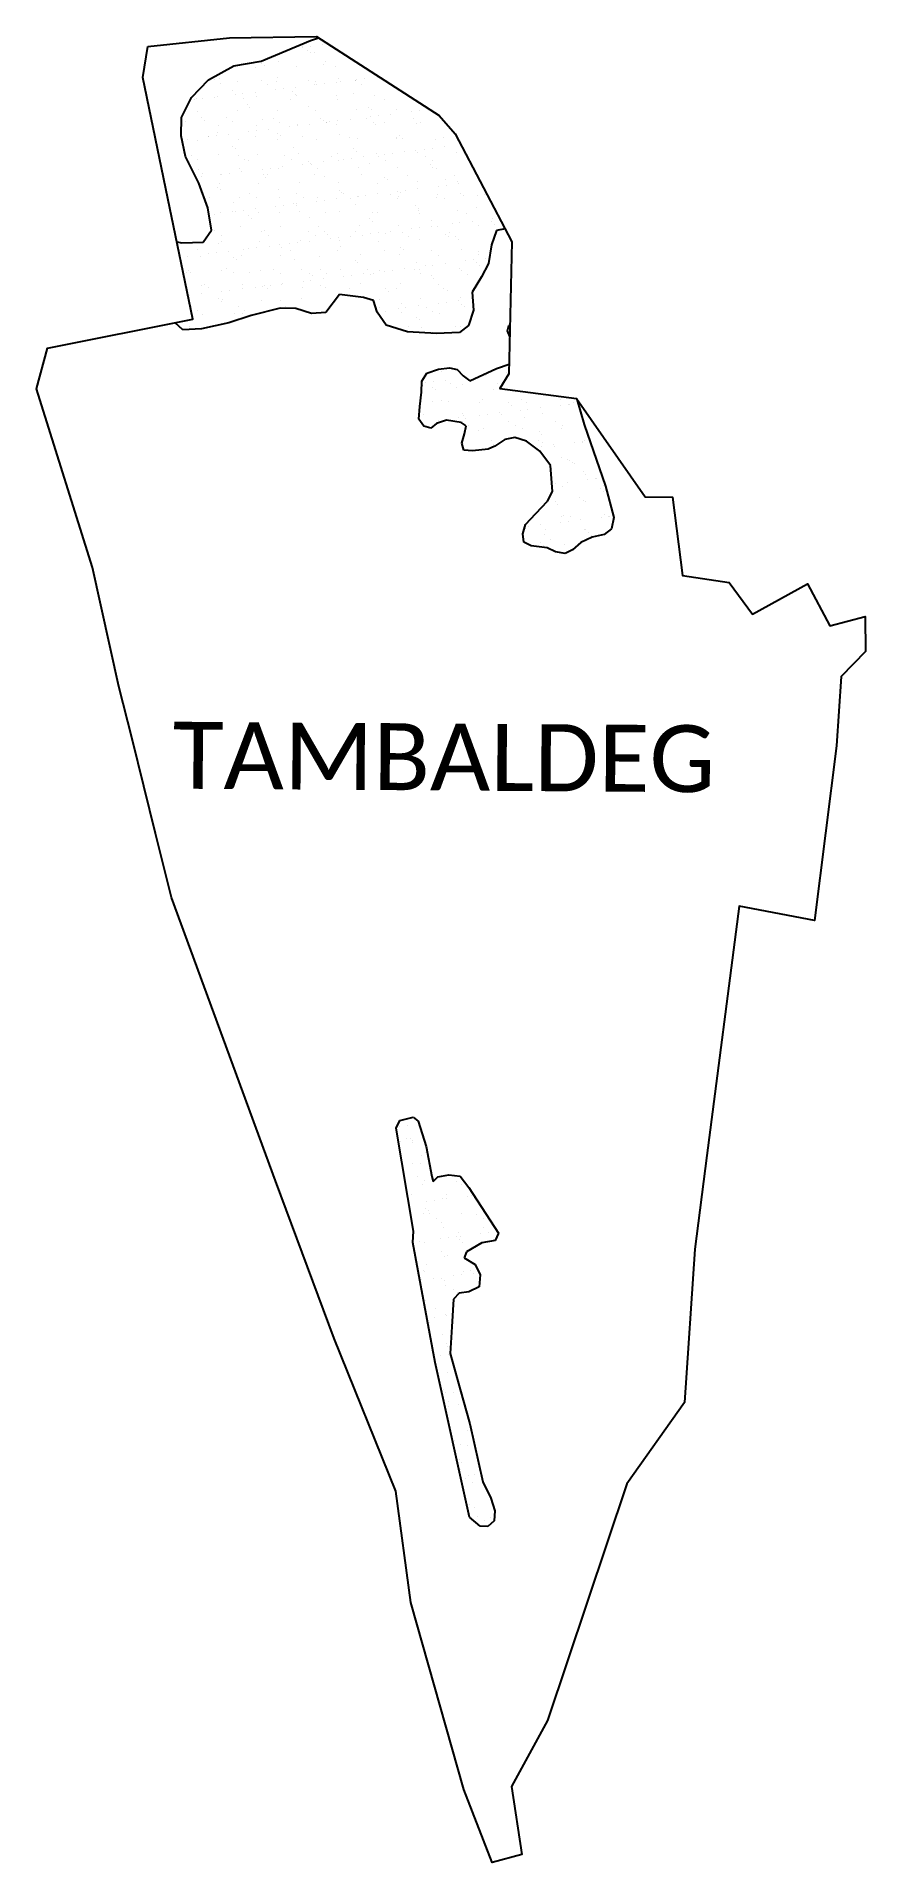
# Model space of a CAD drawing. Header units: metres. Extents: x 329589 to 330689, y 1799874 to 1802297.
import ezdxf

# ---------------------------------------------------------------- set-up
doc = ezdxf.new("R2010")
doc.units = ezdxf.units.M
doc.layers.add('SAND DUNES', color=42, linetype='Continuous')
doc.layers.add('VILLAGE NAME', color=250, linetype='Continuous')

msp = doc.modelspace()

# ---------------------------------------------------------------- linework, layer by layer
at = {"color": 3}
msp.add_lwpolyline([(329737, 1802283.9), (329845.4, 1802295.2), (329960.8, 1802297), (330123.6, 1802192), (330144.8, 1802167.6), (330220, 1802024.3), (330216.1, 1801849.1), (330203.8, 1801829.6), (330305.7, 1801816.6), (330396.6, 1801685.9), (330433.1, 1801685.6), (330446.1, 1801581.7), (330508.1, 1801572.2), (330539.3, 1801530.2), (330612, 1801570.4), (330641.8, 1801515), (330688.6, 1801527.4), (330689, 1801480.8), (330656.9, 1801447.4), (330650.8, 1801355.7), (330621.4, 1801123.9), (330521.6, 1801143), (330478.7, 1800812), (330462.6, 1800687.7), (330449, 1800484), (330372.3, 1800376.1), (330267.4, 1800062.1), (330219.4, 1799974.4), (330233.1, 1799884), (330193.7, 1799873.6), (330156.3, 1799970.6), (330085.7, 1800218.7), (330066.1, 1800366.4), (329984, 1800568.9), (329906.3, 1800778.3), (329768.2, 1801154.1), (329747.1, 1801239.4), (329716, 1801364.7), (329698.6, 1801434.5), (329663.7, 1801592.4), (329591.5, 1801822.1), (329589.3, 1801829.3), (329603.8, 1801883.3), (329796.8, 1801921.7), (329763.6, 1802082.1), (329730.3, 1802242.5), (329737, 1802283.9)], dxfattribs=at)
at = {"layer": 'SAND DUNES'}
for p, q in [((329887.1, 1802264.4), (329952.6, 1802291.6)), ((329952.6, 1802291.6), (329963.5, 1802295.2)), ((329817.3, 1802239.5), (329851.1, 1802258.1)), ((329851.1, 1802258.1), (329887.1, 1802264.4)), ((329794.9, 1802216.2), (329817.3, 1802239.5)), ((329781.5, 1802189.4), (329794.9, 1802216.2)), ((329781.3, 1802165.1), (329781.5, 1802189.4)), ((329786.8, 1802137.9), (329781.3, 1802165.1)), ((329804.5, 1802102.3), (329786.8, 1802137.9)), ((329816.6, 1802069.8), (329804.5, 1802102.3)), ((329821.2, 1802040.1), (329816.6, 1802069.8)), ((329810.5, 1802024), (329821.2, 1802040.1)), ((330199.5, 1802039.4), (330192.7, 1802020.7)), ((330210.9, 1802041.7), (330199.5, 1802039.4)), ((329775.5, 1802024.5), (329782, 1802023)), ((329782, 1802023), (329810.5, 1802024)), ((330192.7, 1802020.7), (330189.1, 1801995.8)), ((330189.1, 1801995.8), (330179.4, 1801978.1)), ((330179.4, 1801978.1), (330167.2, 1801957.6)), ((329991.3, 1801954.6), (329972.9, 1801930.8)), ((330023, 1801950.5), (329991.3, 1801954.6)), ((330036.4, 1801946.6), (330023, 1801950.5)), ((330041.2, 1801931.2), (330036.4, 1801946.6)), ((330167.2, 1801957.6), (330168.9, 1801933.6)), ((329783.5, 1801907.8), (329773.4, 1801917)), ((329844.6, 1801916.9), (329808, 1801909)), ((329873.9, 1801926.7), (329844.6, 1801916.9)), ((329912.4, 1801936.5), (329873.9, 1801926.7)), ((329933.1, 1801935.9), (329912.4, 1801936.5)), ((329954.1, 1801929.5), (329933.1, 1801935.9)), ((329972.9, 1801930.8), (329954.1, 1801929.5)), ((330053, 1801913.9), (330041.2, 1801931.2)), ((330168.9, 1801933.6), (330162.5, 1801913.5)), ((329808, 1801909), (329783.5, 1801907.8)), ((330081.3, 1801905), (330053, 1801913.9)), ((330119.7, 1801902.8), (330081.3, 1801905)), ((330150.4, 1801904), (330119.7, 1801902.8)), ((330162.5, 1801913.5), (330150.4, 1801904)), ((330214.1, 1801906.4), (330216, 1801913.3)), ((330217.2, 1801898.9), (330214.1, 1801906.4)), ((330216, 1801913.3), (330217.5, 1801914)), ((330100.6, 1801839.7), (330107.1, 1801850)), ((330107.1, 1801850), (330122.6, 1801855.3)), ((330122.6, 1801855.3), (330137.1, 1801857.3)), ((330137.1, 1801857.3), (330147.4, 1801855.1)), ((330147.4, 1801855.1), (330155.2, 1801846.6)), ((330155.2, 1801846.6), (330164.3, 1801839.9)), ((330164.3, 1801839.9), (330199.5, 1801856.3)), ((330199.5, 1801856.3), (330216.3, 1801861.9)), ((330098, 1801806.1), (330099.9, 1801824.9)), ((330099.9, 1801824.9), (330100.6, 1801839.7)), ((330096.3, 1801789.2), (330098, 1801806.1)), ((330306.3, 1801815.7), (330315.9, 1801781.9)), ((330103.2, 1801779.8), (330096.3, 1801789.2)), ((330112.6, 1801777), (330103.2, 1801779.8)), ((330119.9, 1801783.3), (330112.6, 1801777)), ((330133.3, 1801787.7), (330119.9, 1801783.3)), ((330152.7, 1801784.7), (330133.3, 1801787.7)), ((330159.3, 1801780.4), (330152.7, 1801784.7)), ((330153.4, 1801757.1), (330157.1, 1801769.5)), ((330157.1, 1801769.5), (330159.3, 1801780.4)), ((330315.9, 1801781.9), (330344.3, 1801700)), ((330156.3, 1801748), (330153.4, 1801757.1)), ((330167.8, 1801747), (330156.3, 1801748)), ((330188.5, 1801749.3), (330167.8, 1801747)), ((330197.3, 1801753.2), (330188.5, 1801749.3)), ((330210.4, 1801762.1), (330197.3, 1801753.2)), ((330224, 1801764.8), (330210.4, 1801762.1)), ((330239.1, 1801760.1), (330224, 1801764.8)), ((330257.2, 1801746.6), (330239.1, 1801760.1)), ((330271.3, 1801727.5), (330257.2, 1801746.6)), ((330273.7, 1801693.1), (330271.3, 1801727.5)), ((330344.3, 1801700), (330355.1, 1801658.8)), ((330251.5, 1801663.8), (330267.3, 1801680.5)), ((330267.3, 1801680.5), (330273.7, 1801693.1)), ((330234.4, 1801636.8), (330238.1, 1801649.5)), ((330238.1, 1801649.5), (330251.5, 1801663.8)), ((330355.1, 1801658.8), (330352.3, 1801643.7)), ((330235.8, 1801626), (330234.4, 1801636.8)), ((330245.5, 1801620.8), (330235.8, 1801626)), ((330311.4, 1801625.6), (330300.3, 1801615.5)), ((330326.6, 1801632.7), (330311.4, 1801625.6)), ((330342.3, 1801636), (330326.6, 1801632.7)), ((330352.3, 1801643.7), (330342.3, 1801636)), ((330266.6, 1801618.4), (330245.5, 1801620.8)), ((330277.8, 1801613.2), (330266.6, 1801618.4)), ((330290.4, 1801610.7), (330277.8, 1801613.2)), ((330300.3, 1801615.5), (330290.4, 1801610.7)), ((330066.4, 1800848.2), (330071.1, 1800858.2)), ((330071.1, 1800858.2), (330088.8, 1800862.7)), ((330088.8, 1800862.7), (330095.8, 1800857.4)), ((330095.8, 1800857.4), (330106, 1800824)), ((330089.3, 1800711.3), (330066.4, 1800848.2)), ((330106, 1800824), (330113.9, 1800783.9)), ((330113.9, 1800783.9), (330115.4, 1800777.2)), ((330115.4, 1800777.2), (330121.9, 1800783.5)), ((330121.9, 1800783.5), (330136.2, 1800786.2)), ((330136.2, 1800786.2), (330151.5, 1800784.5)), ((330151.5, 1800784.5), (330163, 1800769.2)), ((330163, 1800769.2), (330202.3, 1800708.7)), ((330088.7, 1800696.2), (330089.3, 1800711.3)), ((330202.3, 1800708.7), (330197.9, 1800699.1)), ((330118.3, 1800537), (330088.7, 1800696.2)), ((330159.6, 1800684.1), (330156.5, 1800676.2)), ((330180.2, 1800695.9), (330159.6, 1800684.1)), ((330197.9, 1800699.1), (330180.2, 1800695.9)), ((330156.5, 1800676.2), (330171.1, 1800667.2)), ((330171.1, 1800667.2), (330177.7, 1800653.4)), ((330162.8, 1800630.9), (330150, 1800629.2)), ((330176.7, 1800637.6), (330162.8, 1800630.9)), ((330177.7, 1800653.4), (330176.7, 1800637.6)), ((330142.6, 1800621), (330140.1, 1800584.6)), ((330150, 1800629.2), (330142.6, 1800621)), ((330140.1, 1800584.6), (330138, 1800549.1)), ((330163.8, 1800331.7), (330118.3, 1800537)), ((330138, 1800549.1), (330151.1, 1800501.5)), ((330151.1, 1800501.5), (330164.2, 1800455.8)), ((330164.2, 1800455.8), (330181.3, 1800378.6)), ((330181.3, 1800378.6), (330191.9, 1800357.2)), ((330191.9, 1800357.2), (330197.5, 1800340.3)), ((330197.5, 1800340.3), (330196.5, 1800326.9)), ((330177.8, 1800320), (330163.8, 1800331.7)), ((330188.2, 1800319.6), (330177.8, 1800320)), ((330196.5, 1800326.9), (330188.2, 1800319.6))]:
    msp.add_line(p, q, dxfattribs=at)
at = {"layer": 'SAND DUNES', "linetype": 'Continuous'}
for p, q in [((329942.3, 1802283.4), (329942.3, 1802283.4)), ((329942.5, 1802282.7), (329942.5, 1802282.7)), ((329948.6, 1802278.7), (329948.6, 1802278.7)), ((329952.9, 1802284), (329952.9, 1802284)), ((329969.2, 1802286), (329969.2, 1802286)), ((329879.6, 1802255.6), (329879.6, 1802255.6)), ((329888.3, 1802261.6), (329888.3, 1802261.6)), ((329892, 1802258.2), (329892, 1802258.2)), ((329910.2, 1802264.2), (329910.2, 1802264.2)), ((329933.7, 1802257.1), (329933.7, 1802257.1)), ((329952.3, 1802275.2), (329952.3, 1802275.2)), ((329957.9, 1802275.4), (329957.9, 1802275.4)), ((329969.5, 1802259.2), (329969.5, 1802259.2)), ((329972.5, 1802263.8), (329972.5, 1802263.8)), ((329986, 1802257.4), (329986, 1802257.4)), ((329825.1, 1802239.4), (329825.1, 1802239.4)), ((329828.1, 1802244.5), (329828.1, 1802244.5)), ((329831.7, 1802241.1), (329831.7, 1802241.1)), ((329833.5, 1802234), (329833.5, 1802234)), ((329855.4, 1802237.3), (329855.4, 1802237.3)), ((329887.4, 1802239), (329887.4, 1802239)), ((329895.8, 1802233.6), (329895.8, 1802233.6)), ((329907.7, 1802237.5), (329907.7, 1802237.5)), ((329909.3, 1802242.1), (329909.3, 1802242.1)), ((329933.4, 1802229.9), (329933.4, 1802229.9)), ((329949.7, 1802238.6), (329949.7, 1802238.6)), ((329958.1, 1802233.2), (329958.1, 1802233.2)), ((329958.9, 1802236.9), (329958.9, 1802236.9)), ((329960.6, 1802233.2), (329960.6, 1802233.2)), ((329971, 1802234.5), (329971, 1802234.5)), ((329987.2, 1802236.5), (329987.2, 1802236.5)), ((329989.3, 1802240.8), (329989.3, 1802240.8)), ((329993, 1802237.4), (329993, 1802237.4)), ((330012, 1802238.3), (330012, 1802238.3)), ((330012.9, 1802238.4), (330012.9, 1802238.4)), ((330014.4, 1802239.9), (330014.4, 1802239.9)), ((330020.4, 1802232.8), (330020.4, 1802232.8)), ((330024.9, 1802241.2), (330024.9, 1802241.2)), ((330041.1, 1802243.2), (330041.1, 1802243.2)), ((329798.9, 1802213.3), (329798.9, 1802213.3)), ((329801.4, 1802214.7), (329801.4, 1802214.7)), ((329809.3, 1802214.5), (329809.3, 1802214.5)), ((329825.6, 1802216.6), (329825.6, 1802216.6)), ((329829.4, 1802217.7), (329829.4, 1802217.7)), ((329849, 1802225), (329849, 1802225)), ((329852.8, 1802219.9), (329852.8, 1802219.9)), ((329863.2, 1802221.2), (329863.2, 1802221.2)), ((329863.7, 1802214.4), (329863.7, 1802214.4)), ((329868.8, 1802206.6), (329868.8, 1802206.6)), ((329879.5, 1802223.2), (329879.5, 1802223.2)), ((329880.6, 1802217.1), (329880.6, 1802217.1)), ((329906.7, 1802226.6), (329906.7, 1802226.6)), ((329917.1, 1802227.9), (329917.1, 1802227.9)), ((329926, 1802214), (329926, 1802214)), ((329929, 1802223.7), (329929, 1802223.7)), ((329932.7, 1802220.3), (329932.7, 1802220.3)), ((329934.6, 1802218.6), (329934.6, 1802218.6)), ((329987, 1802218.8), (329987, 1802218.8)), ((329988.3, 1802213.6), (329988.3, 1802213.6)), ((330010.2, 1802221.3), (330010.2, 1802221.3)), ((330038.1, 1802218.2), (330038.1, 1802218.2)), ((330050.6, 1802213.2), (330050.6, 1802213.2)), ((329787, 1802184.1), (329787, 1802184.1)), ((329802.3, 1802197.2), (329802.3, 1802197.2)), ((329808.5, 1802189.5), (329808.5, 1802189.5)), ((329812.2, 1802186.1), (329812.2, 1802186.1)), ((329840.9, 1802189.2), (329840.9, 1802189.2)), ((329849.3, 1802183.7), (329849.3, 1802183.7)), ((329856.3, 1802198.7), (329856.3, 1802198.7)), ((329872.4, 1802203.2), (329872.4, 1802203.2)), ((329889.7, 1802187.1), (329889.7, 1802187.1)), ((329903.2, 1802188.8), (329903.2, 1802188.8)), ((329908.7, 1802199), (329908.7, 1802199)), ((329911.5, 1802183.4), (329911.5, 1802183.4)), ((329950, 1802204.2), (329950, 1802204.2)), ((329959.8, 1802198.3), (329959.8, 1802198.3)), ((329965.4, 1802188.4), (329965.4, 1802188.4)), ((329969.7, 1802185.8), (329969.7, 1802185.8)), ((329973.4, 1802182.4), (329973.4, 1802182.4)), ((329973.8, 1802183), (329973.8, 1802183)), ((329978.6, 1802183.7), (329978.6, 1802183.7)), ((329989, 1802185), (329989, 1802185)), ((330005.3, 1802187), (330005.3, 1802187)), ((330013.9, 1802199.9), (330013.9, 1802199.9)), ((330027.7, 1802188), (330027.7, 1802188)), ((330030, 1802202.9), (330030, 1802202.9)), ((330032.5, 1802190.4), (330032.5, 1802190.4)), ((330033.7, 1802199.5), (330033.7, 1802199.5)), ((330036.1, 1802182.6), (330036.1, 1802182.6)), ((330042.9, 1802191.7), (330042.9, 1802191.7)), ((330050.9, 1802183.4), (330050.9, 1802183.4)), ((330059.2, 1802193.7), (330059.2, 1802193.7)), ((330066.2, 1802200.1), (330066.2, 1802200.1)), ((330086.4, 1802197.1), (330086.4, 1802197.1)), ((330090, 1802187.7), (330090, 1802187.7)), ((330096.8, 1802198.4), (330096.8, 1802198.4)), ((330098.4, 1802182.2), (330098.4, 1802182.2)), ((330130.9, 1802182.1), (330130.9, 1802182.1)), ((329789.7, 1802160.4), (329789.7, 1802160.4)), ((329803.2, 1802158.7), (329803.2, 1802158.7)), ((329816.9, 1802163.8), (329816.9, 1802163.8)), ((329817.2, 1802164.5), (329817.2, 1802164.5)), ((329827.4, 1802165), (329827.4, 1802165)), ((329829.5, 1802170), (329829.5, 1802170)), ((329830.4, 1802179.2), (329830.4, 1802179.2)), ((329843.6, 1802167.1), (329843.6, 1802167.1)), ((329857.3, 1802160.2), (329857.3, 1802160.2)), ((329870.8, 1802170.4), (329870.8, 1802170.4)), ((329879.5, 1802164.2), (329879.5, 1802164.2)), ((329881.2, 1802171.7), (329881.2, 1802171.7)), ((329881.5, 1802178.5), (329881.5, 1802178.5)), ((329897.5, 1802173.7), (329897.5, 1802173.7)), ((329909.5, 1802168.7), (329909.5, 1802168.7)), ((329909.6, 1802160.5), (329909.6, 1802160.5)), ((329913.1, 1802165.3), (329913.1, 1802165.3)), ((329924.7, 1802177.1), (329924.7, 1802177.1)), ((329935.1, 1802178.4), (329935.1, 1802178.4)), ((329935.6, 1802180), (329935.6, 1802180)), ((329941.8, 1802163.8), (329941.8, 1802163.8)), ((329951.4, 1802180.4), (329951.4, 1802180.4)), ((329960.8, 1802159.8), (329960.8, 1802159.8)), ((329987.9, 1802180.3), (329987.9, 1802180.3)), ((329990.7, 1802166.3), (329990.7, 1802166.3)), ((330004, 1802163.4), (330004, 1802163.4)), ((330014.8, 1802161.3), (330014.8, 1802161.3)), ((330039.1, 1802179.6), (330039.1, 1802179.6)), ((330066.3, 1802163), (330066.3, 1802163)), ((330067.2, 1802161.6), (330067.2, 1802161.6)), ((330070.7, 1802165), (330070.7, 1802165)), ((330074.3, 1802161.6), (330074.3, 1802161.6)), ((330093.1, 1802181.2), (330093.1, 1802181.2)), ((330118.3, 1802160.9), (330118.3, 1802160.9)), ((330128.6, 1802162.6), (330128.6, 1802162.6)), ((330134.6, 1802178.7), (330134.6, 1802178.7)), ((329789, 1802134.6), (329789, 1802134.6)), ((329794.3, 1802139.4), (329794.3, 1802139.4)), ((329802.7, 1802133.9), (329802.7, 1802133.9)), ((329831.3, 1802140.6), (329831.3, 1802140.6)), ((329849.2, 1802151.6), (329849.2, 1802151.6)), ((329852.9, 1802148.2), (329852.9, 1802148.2)), ((329856.6, 1802139), (329856.6, 1802139)), ((329865, 1802133.5), (329865, 1802133.5)), ((329882.5, 1802140), (329882.5, 1802140)), ((329918.9, 1802138.6), (329918.9, 1802138.6)), ((329927.3, 1802133.2), (329927.3, 1802133.2)), ((329930.4, 1802149.2), (329930.4, 1802149.2)), ((329936.5, 1802141.5), (329936.5, 1802141.5)), ((329981.2, 1802138.2), (329981.2, 1802138.2)), ((329988.9, 1802141.7), (329988.9, 1802141.7)), ((329996.7, 1802134.2), (329996.7, 1802134.2)), ((330007.1, 1802135.5), (330007.1, 1802135.5)), ((330010.4, 1802147.9), (330010.4, 1802147.9)), ((330014.1, 1802144.5), (330014.1, 1802144.5)), ((330023.4, 1802137.5), (330023.4, 1802137.5)), ((330040, 1802141.1), (330040, 1802141.1)), ((330043.5, 1802137.8), (330043.5, 1802137.8)), ((330050.5, 1802140.9), (330050.5, 1802140.9)), ((330061, 1802142.2), (330061, 1802142.2)), ((330077.2, 1802144.2), (330077.2, 1802144.2)), ((330091.6, 1802145.5), (330091.6, 1802145.5)), ((330094.1, 1802142.6), (330094.1, 1802142.6)), ((330104.4, 1802147.6), (330104.4, 1802147.6)), ((330105.8, 1802137.5), (330105.8, 1802137.5)), ((330114.9, 1802148.9), (330114.9, 1802148.9)), ((330131.1, 1802150.9), (330131.1, 1802150.9)), ((330146.4, 1802142.9), (330146.4, 1802142.9)), ((329792.6, 1802131.2), (329792.6, 1802131.2)), ((329804.2, 1802120.1), (329804.2, 1802120.1)), ((329807.8, 1802110.9), (329807.8, 1802110.9)), ((329809.9, 1802115.1), (329809.9, 1802115.1)), ((329832.9, 1802114.3), (329832.9, 1802114.3)), ((329835, 1802114.3), (329835, 1802114.3)), ((329845.4, 1802115.5), (329845.4, 1802115.5)), ((329858.2, 1802121.7), (329858.2, 1802121.7)), ((329861.7, 1802117.6), (329861.7, 1802117.6)), ((329870.1, 1802132.2), (329870.1, 1802132.2)), ((329888.9, 1802120.9), (329888.9, 1802120.9)), ((329889.9, 1802113.8), (329889.9, 1802113.8)), ((329893.6, 1802110.4), (329893.6, 1802110.4)), ((329895.2, 1802114), (329895.2, 1802114)), ((329899.3, 1802122.2), (329899.3, 1802122.2)), ((329910.6, 1802121.9), (329910.6, 1802121.9)), ((329915.6, 1802124.2), (329915.6, 1802124.2)), ((329942.8, 1802127.6), (329942.8, 1802127.6)), ((329950.2, 1802130.8), (329950.2, 1802130.8)), ((329953.2, 1802128.9), (329953.2, 1802128.9)), ((329953.8, 1802127.4), (329953.8, 1802127.4)), ((329957.5, 1802113.6), (329957.5, 1802113.6)), ((329961.7, 1802121.3), (329961.7, 1802121.3)), ((329969.5, 1802130.9), (329969.5, 1802130.9)), ((329971.1, 1802111.4), (329971.1, 1802111.4)), ((329989.6, 1802132.8), (329989.6, 1802132.8)), ((330015.8, 1802122.8), (330015.8, 1802122.8)), ((330019.8, 1802113.2), (330019.8, 1802113.2)), ((330031.4, 1802128.4), (330031.4, 1802128.4)), ((330051.1, 1802110), (330051.1, 1802110)), ((330051.9, 1802132.4), (330051.9, 1802132.4)), ((330068.1, 1802123), (330068.1, 1802123)), ((330082.1, 1802112.8), (330082.1, 1802112.8)), ((330111.4, 1802127.1), (330111.4, 1802127.1)), ((330114.1, 1802132), (330114.1, 1802132)), ((330115, 1802123.7), (330115, 1802123.7)), ((330119.3, 1802122.4), (330119.3, 1802122.4)), ((330144.4, 1802112.4), (330144.4, 1802112.4)), ((329810.1, 1802089.1), (329810.1, 1802089.1)), ((329829.7, 1802096.7), (329829.7, 1802096.7)), ((329832.3, 1802102.1), (329832.3, 1802102.1)), ((329833.3, 1802093.3), (329833.3, 1802093.3)), ((329872.4, 1802088.8), (329872.4, 1802088.8)), ((329883.5, 1802101.4), (329883.5, 1802101.4)), ((329910.8, 1802094.3), (329910.8, 1802094.3)), ((329934.7, 1802088.4), (329934.7, 1802088.4)), ((329937.5, 1802102.9), (329937.5, 1802102.9)), ((329989.8, 1802103.2), (329989.8, 1802103.2)), ((329990.9, 1802093), (329990.9, 1802093)), ((329994.5, 1802089.5), (329994.5, 1802089.5)), ((329996.9, 1802088), (329996.9, 1802088)), ((330014.7, 1802084.7), (330014.7, 1802084.7)), ((330025.1, 1802086), (330025.1, 1802086)), ((330041, 1802102.5), (330041, 1802102.5)), ((330041.4, 1802088), (330041.4, 1802088)), ((330054.8, 1802106.6), (330054.8, 1802106.6)), ((330059.2, 1802087.6), (330059.2, 1802087.6)), ((330068.6, 1802091.4), (330068.6, 1802091.4)), ((330069.1, 1802084.5), (330069.1, 1802084.5)), ((330072.1, 1802090.5), (330072.1, 1802090.5)), ((330079, 1802092.7), (330079, 1802092.7)), ((330095, 1802104.1), (330095, 1802104.1)), ((330095.3, 1802094.7), (330095.3, 1802094.7)), ((330121.5, 1802087.3), (330121.5, 1802087.3)), ((330122.5, 1802098.1), (330122.5, 1802098.1)), ((330132.3, 1802107.6), (330132.3, 1802107.6)), ((330132.9, 1802099.4), (330132.9, 1802099.4)), ((330147.4, 1802104.3), (330147.4, 1802104.3)), ((330149.2, 1802101.4), (330149.2, 1802101.4)), ((330152.1, 1802089.2), (330152.1, 1802089.2)), ((330155.7, 1802085.8), (330155.7, 1802085.8)), ((330174.3, 1802085.4), (330174.3, 1802085.4)), ((330176.4, 1802104.7), (330176.4, 1802104.7)), ((330183.8, 1802086.9), (330183.8, 1802086.9)), ((329818.5, 1802083.7), (329818.5, 1802083.7)), ((329825.8, 1802061.4), (329825.8, 1802061.4)), ((329833.3, 1802063.5), (329833.3, 1802063.5)), ((329848.7, 1802064.1), (329848.7, 1802064.1)), ((329850.6, 1802077.2), (329850.6, 1802077.2)), ((329853, 1802064.8), (329853, 1802064.8)), ((329859.2, 1802083.1), (329859.2, 1802083.1)), ((329863.5, 1802066), (329863.5, 1802066)), ((329879.7, 1802068.1), (329879.7, 1802068.1)), ((329880.8, 1802083.3), (329880.8, 1802083.3)), ((329884.4, 1802062.9), (329884.4, 1802062.9)), ((329906.9, 1802071.4), (329906.9, 1802071.4)), ((329911, 1802063.7), (329911, 1802063.7)), ((329911.5, 1802083.4), (329911.5, 1802083.4)), ((329917.3, 1802072.7), (329917.3, 1802072.7)), ((329930.6, 1802075.9), (329930.6, 1802075.9)), ((329933.6, 1802074.7), (329933.6, 1802074.7)), ((329934.3, 1802072.5), (329934.3, 1802072.5)), ((329938.4, 1802064.4), (329938.4, 1802064.4)), ((329943.1, 1802082.9), (329943.1, 1802082.9)), ((329960.8, 1802078.1), (329960.8, 1802078.1)), ((329962.7, 1802082.7), (329962.7, 1802082.7)), ((329971.2, 1802079.4), (329971.2, 1802079.4)), ((329973.3, 1802063.4), (329973.3, 1802063.4)), ((329987.5, 1802081.4), (329987.5, 1802081.4)), ((329990.8, 1802064.7), (329990.8, 1802064.7)), ((330005.3, 1802082.6), (330005.3, 1802082.6)), ((330011.8, 1802073.5), (330011.8, 1802073.5)), ((330016.7, 1802084.2), (330016.7, 1802084.2)), ((330035.5, 1802063), (330035.5, 1802063)), ((330042, 1802064), (330042, 1802064)), ((330067.6, 1802082.2), (330067.6, 1802082.2)), ((330091.8, 1802072.1), (330091.8, 1802072.1)), ((330095.5, 1802068.7), (330095.5, 1802068.7)), ((330096, 1802065.5), (330096, 1802065.5)), ((330097.8, 1802062.6), (330097.8, 1802062.6)), ((330120.2, 1802083.8), (330120.2, 1802083.8)), ((330129.9, 1802081.8), (330129.9, 1802081.8)), ((330148.3, 1802065.8), (330148.3, 1802065.8)), ((330160.1, 1802062.2), (330160.1, 1802062.2)), ((330173, 1802069.7), (330173, 1802069.7)), ((329825.9, 1802038.9), (329825.9, 1802038.9)), ((329860.1, 1802044.6), (329860.1, 1802044.6)), ((329870.3, 1802058.8), (329870.3, 1802058.8)), ((329874, 1802055.4), (329874, 1802055.4)), ((329888.1, 1802038.6), (329888.1, 1802038.6)), ((329891.3, 1802039.3), (329891.3, 1802039.3)), ((329912.5, 1802044.8), (329912.5, 1802044.8)), ((329950.4, 1802038.2), (329950.4, 1802038.2)), ((329951.5, 1802056.4), (329951.5, 1802056.4)), ((329963.7, 1802044.2), (329963.7, 1802044.2)), ((329971.3, 1802038), (329971.3, 1802038)), ((330012.7, 1802037.8), (330012.7, 1802037.8)), ((330017.7, 1802045.7), (330017.7, 1802045.7)), ((330031.6, 1802055.1), (330031.6, 1802055.1)), ((330035.2, 1802051.7), (330035.2, 1802051.7)), ((330043.2, 1802036.5), (330043.2, 1802036.5)), ((330059.5, 1802038.5), (330059.5, 1802038.5)), ((330070, 1802045.9), (330070, 1802045.9)), ((330075, 1802037.4), (330075, 1802037.4)), ((330086.6, 1802041.9), (330086.6, 1802041.9)), ((330097.1, 1802043.2), (330097.1, 1802043.2)), ((330112.8, 1802052.7), (330112.8, 1802052.7)), ((330113.3, 1802045.2), (330113.3, 1802045.2)), ((330121.2, 1802045.3), (330121.2, 1802045.3)), ((330137.3, 1802037), (330137.3, 1802037)), ((330140.5, 1802048.6), (330140.5, 1802048.6)), ((330151, 1802049.9), (330151, 1802049.9)), ((330167.2, 1802051.9), (330167.2, 1802051.9)), ((330175.2, 1802046.8), (330175.2, 1802046.8)), ((330192.8, 1802051.3), (330192.8, 1802051.3)), ((330194.4, 1802055.2), (330194.4, 1802055.2)), ((330196.4, 1802047.9), (330196.4, 1802047.9)), ((329802.2, 1802014.3), (329802.2, 1802014.3)), ((329831, 1802022.2), (329831, 1802022.2)), ((329834.2, 1802025), (329834.2, 1802025)), ((329834.3, 1802033.5), (329834.3, 1802033.5)), ((329843.9, 1802011.9), (329843.9, 1802011.9)), ((329864.5, 1802013.9), (329864.5, 1802013.9)), ((329871.1, 1802015.3), (329871.1, 1802015.3)), ((329881.5, 1802016.5), (329881.5, 1802016.5)), ((329885.4, 1802024.3), (329885.4, 1802024.3)), ((329896.5, 1802033.1), (329896.5, 1802033.1)), ((329897.8, 1802018.6), (329897.8, 1802018.6)), ((329911, 1802020.9), (329911, 1802020.9)), ((329914.7, 1802017.5), (329914.7, 1802017.5)), ((329925, 1802021.9), (329925, 1802021.9)), ((329926.7, 1802013.5), (329926.7, 1802013.5)), ((329935.4, 1802023.2), (329935.4, 1802023.2)), ((329939.4, 1802025.9), (329939.4, 1802025.9)), ((329951.7, 1802025.2), (329951.7, 1802025.2)), ((329958.8, 1802032.7), (329958.8, 1802032.7)), ((329975, 1802034.6), (329975, 1802034.6)), ((329978.9, 1802028.6), (329978.9, 1802028.6)), ((329989, 1802013.2), (329989, 1802013.2)), ((329989.3, 1802029.9), (329989.3, 1802029.9)), ((329991.8, 1802026.1), (329991.8, 1802026.1)), ((329992.2, 1802018.5), (329992.2, 1802018.5)), ((330005.6, 1802031.9), (330005.6, 1802031.9)), ((330021.1, 1802032.4), (330021.1, 1802032.4)), ((330032.8, 1802035.2), (330032.8, 1802035.2)), ((330042.9, 1802025.5), (330042.9, 1802025.5)), ((330051.3, 1802012.8), (330051.3, 1802012.8)), ((330052.5, 1802035.6), (330052.5, 1802035.6)), ((330072.3, 1802017.2), (330072.3, 1802017.2)), ((330075.9, 1802013.8), (330075.9, 1802013.8)), ((330083.4, 1802032), (330083.4, 1802032)), ((330096.9, 1802027), (330096.9, 1802027)), ((330113.6, 1802012.4), (330113.6, 1802012.4)), ((330132.5, 1802034.3), (330132.5, 1802034.3)), ((330136.2, 1802030.9), (330136.2, 1802030.9)), ((330145.7, 1802031.6), (330145.7, 1802031.6)), ((330149.3, 1802027.2), (330149.3, 1802027.2)), ((330153.4, 1802014.8), (330153.4, 1802014.8)), ((330175.9, 1802012), (330175.9, 1802012)), ((329790, 1802005.2), (329790, 1802005.2)), ((329807.1, 1802004.5), (329807.1, 1802004.5)), ((329817.2, 1802008.6), (329817.2, 1802008.6)), ((329827.6, 1802009.9), (329827.6, 1802009.9)), ((329841.6, 1801988.7), (329841.6, 1801988.7)), ((329850.8, 1802003.8), (329850.8, 1802003.8)), ((329854.4, 1802000.4), (329854.4, 1802000.4)), ((329861.1, 1802006), (329861.1, 1802006)), ((329903.9, 1801988.4), (329903.9, 1801988.4)), ((329913.5, 1802006.3), (329913.5, 1802006.3)), ((329932, 1802001.4), (329932, 1802001.4)), ((329964.6, 1802005.6), (329964.6, 1802005.6)), ((329966.2, 1801988), (329966.2, 1801988)), ((329992.7, 1801987.6), (329992.7, 1801987.6)), ((330012, 1802000.1), (330012, 1802000.1)), ((330015.7, 1801996.7), (330015.7, 1801996.7)), ((330018.6, 1802007.1), (330018.6, 1802007.1)), ((330028.5, 1801987.6), (330028.5, 1801987.6)), ((330071, 1802007.4), (330071, 1802007.4)), ((330077.5, 1801989), (330077.5, 1801989)), ((330093.2, 1801997.7), (330093.2, 1801997.7)), ((330097.9, 1801988.4), (330097.9, 1801988.4)), ((330104.7, 1801992.4), (330104.7, 1801992.4)), ((330115.1, 1801993.7), (330115.1, 1801993.7)), ((330122.2, 1802006.7), (330122.2, 1802006.7)), ((330131.4, 1801995.7), (330131.4, 1801995.7)), ((330150.3, 1801988.7), (330150.3, 1801988.7)), ((330158.6, 1801999.1), (330158.6, 1801999.1)), ((330169, 1802000.4), (330169, 1802000.4)), ((330173.2, 1801996.4), (330173.2, 1801996.4)), ((330176.2, 1802008.3), (330176.2, 1802008.3)), ((330176.9, 1801993), (330176.9, 1801993)), ((330185.3, 1802002.4), (330185.3, 1802002.4)), ((329787.7, 1801983.7), (329787.7, 1801983.7)), ((329790.5, 1801986.8), (329790.5, 1801986.8)), ((329794.2, 1801983.3), (329794.2, 1801983.3)), ((329808, 1801965.9), (329808, 1801965.9)), ((329811.5, 1801967.3), (329811.5, 1801967.3)), ((329817.9, 1801964.1), (329817.9, 1801964.1)), ((329835.2, 1801986.4), (329835.2, 1801986.4)), ((329850, 1801983.3), (329850, 1801983.3)), ((329862.1, 1801967.5), (329862.1, 1801967.5)), ((329871.7, 1801984.3), (329871.7, 1801984.3)), ((329880.2, 1801963.7), (329880.2, 1801963.7)), ((329886.3, 1801985.8), (329886.3, 1801985.8)), ((329889.1, 1801965.8), (329889.1, 1801965.8)), ((329891.5, 1801965.9), (329891.5, 1801965.9)), ((329899.6, 1801967), (329899.6, 1801967)), ((329912.3, 1801982.9), (329912.3, 1801982.9)), ((329914.4, 1801967.7), (329914.4, 1801967.7)), ((329915.8, 1801969.1), (329915.8, 1801969.1)), ((329940.4, 1801987.3), (329940.4, 1801987.3)), ((329942.5, 1801963.3), (329942.5, 1801963.3)), ((329943, 1801972.4), (329943, 1801972.4)), ((329951.7, 1801983), (329951.7, 1801983)), ((329953.4, 1801973.7), (329953.4, 1801973.7)), ((329955.4, 1801979.6), (329955.4, 1801979.6)), ((329965.6, 1801967.1), (329965.6, 1801967.1)), ((329969.7, 1801975.7), (329969.7, 1801975.7)), ((329972.7, 1801963.5), (329972.7, 1801963.5)), ((329974.6, 1801982.5), (329974.6, 1801982.5)), ((329996.9, 1801979.1), (329996.9, 1801979.1)), ((330007.3, 1801980.4), (330007.3, 1801980.4)), ((330019.6, 1801968.6), (330019.6, 1801968.6)), ((330023.6, 1801982.4), (330023.6, 1801982.4)), ((330032.9, 1801980.6), (330032.9, 1801980.6)), ((330036.9, 1801982.2), (330036.9, 1801982.2)), ((330043.9, 1801986.9), (330043.9, 1801986.9)), ((330050.8, 1801985.7), (330050.8, 1801985.7)), ((330061.2, 1801987), (330061.2, 1801987)), ((330072, 1801968.9), (330072, 1801968.9)), ((330090.7, 1801987.2), (330090.7, 1801987.2)), ((330099.1, 1801981.8), (330099.1, 1801981.8)), ((330112.9, 1801979.3), (330112.9, 1801979.3)), ((330116.6, 1801975.9), (330116.6, 1801975.9)), ((330123.1, 1801968.2), (330123.1, 1801968.2)), ((330153, 1801986.8), (330153, 1801986.8)), ((330161.4, 1801981.4), (330161.4, 1801981.4)), ((329791.8, 1801953.7), (329791.8, 1801953.7)), ((329808.1, 1801955.7), (329808.1, 1801955.7)), ((329831.2, 1801948.9), (329831.2, 1801948.9)), ((329834.9, 1801945.5), (329834.9, 1801945.5)), ((329835.2, 1801959.1), (329835.2, 1801959.1)), ((329836.1, 1801947.9), (329836.1, 1801947.9)), ((329845.7, 1801960.4), (329845.7, 1801960.4)), ((329861.9, 1801962.4), (329861.9, 1801962.4)), ((329887.3, 1801947.2), (329887.3, 1801947.2)), ((329895.1, 1801962.5), (329895.1, 1801962.5)), ((329912.4, 1801946.5), (329912.4, 1801946.5)), ((329941.3, 1801948.8), (329941.3, 1801948.8)), ((330004.8, 1801963), (330004.8, 1801963)), ((330044.8, 1801948.4), (330044.8, 1801948.4)), ((330052.7, 1801962.2), (330052.7, 1801962.2)), ((330056.4, 1801958.8), (330056.4, 1801958.8)), ((330067.1, 1801962.6), (330067.1, 1801962.6)), ((330073.6, 1801942.7), (330073.6, 1801942.7)), ((330095.6, 1801939.6), (330095.6, 1801939.6)), ((330098.9, 1801949.9), (330098.9, 1801949.9)), ((330122.7, 1801942.9), (330122.7, 1801942.9)), ((330129.3, 1801962.2), (330129.3, 1801962.2)), ((330133.2, 1801944.2), (330133.2, 1801944.2)), ((330133.9, 1801959.8), (330133.9, 1801959.8)), ((330149.4, 1801946.2), (330149.4, 1801946.2)), ((330151.2, 1801950.1), (330151.2, 1801950.1)), ((330153.6, 1801941.4), (330153.6, 1801941.4)), ((329795.1, 1801938.9), (329795.1, 1801938.9)), ((329803.5, 1801933.5), (329803.5, 1801933.5)), ((329809, 1801927.4), (329809, 1801927.4)), ((329852.2, 1801929.4), (329852.2, 1801929.4)), ((329857.4, 1801938.5), (329857.4, 1801938.5)), ((329863, 1801928.9), (329863, 1801928.9)), ((329865.8, 1801933.1), (329865.8, 1801933.1)), ((329919.7, 1801938.1), (329919.7, 1801938.1)), ((330041.7, 1801932.9), (330041.7, 1801932.9)), ((330044.2, 1801937.4), (330044.2, 1801937.4)), ((330052.6, 1801931.9), (330052.6, 1801931.9)), ((330068.9, 1801936.2), (330068.9, 1801936.2)), ((330072.9, 1801930.3), (330072.9, 1801930.3)), ((330079.3, 1801937.5), (330079.3, 1801937.5)), ((330093.4, 1801924.3), (330093.4, 1801924.3)), ((330097, 1801920.9), (330097, 1801920.9)), ((330106.5, 1801937), (330106.5, 1801937)), ((330114.9, 1801931.6), (330114.9, 1801931.6)), ((330124.1, 1801929.7), (330124.1, 1801929.7)), ((330157.3, 1801938), (330157.3, 1801938)), ((329784.7, 1801909.1), (329784.7, 1801909.1)), ((329791.9, 1801912.3), (329791.9, 1801912.3)), ((330082.8, 1801912.4), (330082.8, 1801912.4)), ((330099.8, 1801911.3), (330099.8, 1801911.3)), ((330114.3, 1801904.8), (330114.3, 1801904.8)), ((330145.1, 1801912), (330145.1, 1801912)), ((330152.2, 1801911.6), (330152.2, 1801911.6)), ((330126, 1801852.6), (330126, 1801852.6)), ((330158.8, 1801843.9), (330158.8, 1801843.9)), ((330178.4, 1801845.2), (330178.4, 1801845.2)), ((330185.5, 1801847.2), (330185.5, 1801847.2)), ((330212.7, 1801850.6), (330212.7, 1801850.6)), ((330101.7, 1801834.3), (330101.7, 1801834.3)), ((330105, 1801837.3), (330105, 1801837.3)), ((330114.5, 1801831.5), (330114.5, 1801831.5)), ((330115.4, 1801838.5), (330115.4, 1801838.5)), ((330118.2, 1801828.1), (330118.2, 1801828.1)), ((330131.7, 1801840.6), (330131.7, 1801840.6)), ((330138, 1801836.6), (330138, 1801836.6)), ((330146.4, 1801831.2), (330146.4, 1801831.2)), ((330154.1, 1801834.5), (330154.1, 1801834.5)), ((330195.7, 1801829.1), (330195.7, 1801829.1)), ((330200.3, 1801836.2), (330200.3, 1801836.2)), ((330205.2, 1801833.9), (330205.2, 1801833.9)), ((330102.7, 1801795.7), (330102.7, 1801795.7)), ((330114.3, 1801812), (330114.3, 1801812)), ((330126.9, 1801814), (330126.9, 1801814)), ((330135.4, 1801812), (330135.4, 1801812)), ((330155, 1801796), (330155, 1801796)), ((330155.2, 1801793.6), (330155.2, 1801793.6)), ((330176.6, 1801811.6), (330176.6, 1801811.6)), ((330176.9, 1801794.4), (330176.9, 1801794.4)), ((330181, 1801815.5), (330181, 1801815.5)), ((330187.3, 1801795.7), (330187.3, 1801795.7)), ((330203.6, 1801797.7), (330203.6, 1801797.7)), ((330206.2, 1801795.3), (330206.2, 1801795.3)), ((330215.5, 1801810.7), (330215.5, 1801810.7)), ((330219.1, 1801807.3), (330219.1, 1801807.3)), ((330230.8, 1801801.1), (330230.8, 1801801.1)), ((330233.3, 1801815.8), (330233.3, 1801815.8)), ((330238.9, 1801811.2), (330238.9, 1801811.2)), ((330241.2, 1801802.4), (330241.2, 1801802.4)), ((330257.5, 1801804.4), (330257.5, 1801804.4)), ((330260.2, 1801796.8), (330260.2, 1801796.8)), ((330284.5, 1801815.1), (330284.5, 1801815.1)), ((330284.7, 1801807.7), (330284.7, 1801807.7)), ((330295.1, 1801809), (330295.1, 1801809)), ((330296.7, 1801808.3), (330296.7, 1801808.3)), ((330301.2, 1801810.8), (330301.2, 1801810.8)), ((330123, 1801787.8), (330123, 1801787.8)), ((330133.4, 1801789), (330133.4, 1801789)), ((330149.7, 1801791.1), (330149.7, 1801791.1)), ((330153.8, 1801786.4), (330153.8, 1801786.4)), ((330158.9, 1801790.2), (330158.9, 1801790.2)), ((330162.2, 1801780.9), (330162.2, 1801780.9)), ((330176.1, 1801774.1), (330176.1, 1801774.1)), ((330181.9, 1801777), (330181.9, 1801777)), ((330216.1, 1801786), (330216.1, 1801786)), ((330224.4, 1801780.6), (330224.4, 1801780.6)), ((330234.3, 1801777.3), (330234.3, 1801777.3)), ((330236.4, 1801791.2), (330236.4, 1801791.2)), ((330256.2, 1801772.8), (330256.2, 1801772.8)), ((330259.8, 1801769.4), (330259.8, 1801769.4)), ((330278.3, 1801785.6), (330278.3, 1801785.6)), ((330285.4, 1801776.6), (330285.4, 1801776.6)), ((330286.7, 1801780.2), (330286.7, 1801780.2)), ((330156, 1801757.4), (330156, 1801757.4)), ((330192.4, 1801761.4), (330192.4, 1801761.4)), ((330195.9, 1801755.7), (330195.9, 1801755.7)), ((330254.7, 1801761), (330254.7, 1801761)), ((330259.3, 1801752.9), (330259.3, 1801752.9)), ((330261.2, 1801758.3), (330261.2, 1801758.3)), ((330275.5, 1801754.9), (330275.5, 1801754.9)), ((330277.1, 1801753.3), (330277.1, 1801753.3)), ((330302.7, 1801758.2), (330302.7, 1801758.2)), ((330313.1, 1801759.5), (330313.1, 1801759.5)), ((330313.5, 1801758.5), (330313.5, 1801758.5)), ((330316.9, 1801760.6), (330316.9, 1801760.6)), ((330286.4, 1801738.1), (330286.4, 1801738.1)), ((330294.1, 1801735.4), (330294.1, 1801735.4)), ((330296.9, 1801734.9), (330296.9, 1801734.9)), ((330300.5, 1801731.5), (330300.5, 1801731.5)), ((330302.5, 1801730), (330302.5, 1801730)), ((330277.3, 1801703.4), (330277.3, 1801703.4)), ((330287.4, 1801699.5), (330287.4, 1801699.5)), ((330293.6, 1801705.4), (330293.6, 1801705.4)), ((330314.5, 1801720), (330314.5, 1801720)), ((330317.8, 1801715.4), (330317.8, 1801715.4)), ((330320.8, 1801708.7), (330320.8, 1801708.7)), ((330331.2, 1801710), (330331.2, 1801710)), ((330332.7, 1801710.4), (330332.7, 1801710.4)), ((330337.6, 1801697), (330337.6, 1801697)), ((330341.4, 1801701), (330341.4, 1801701)), ((330277.3, 1801679.9), (330277.3, 1801679.9)), ((330281, 1801676.5), (330281, 1801676.5)), ((330309.9, 1801685.2), (330309.9, 1801685.2)), ((330315.4, 1801681.5), (330315.4, 1801681.5)), ((330318.2, 1801679.8), (330318.2, 1801679.8)), ((330341.2, 1801693.6), (330341.2, 1801693.6)), ((330257.7, 1801649.2), (330257.7, 1801649.2)), ((330284.9, 1801652.6), (330284.9, 1801652.6)), ((330286.2, 1801660.6), (330286.2, 1801660.6)), ((330288.3, 1801661), (330288.3, 1801661)), ((330295.4, 1801653.9), (330295.4, 1801653.9)), ((330298.2, 1801660.5), (330298.2, 1801660.5)), ((330311.6, 1801655.9), (330311.6, 1801655.9)), ((330338.8, 1801659.2), (330338.8, 1801659.2)), ((330342.3, 1801662.5), (330342.3, 1801662.5)), ((330348.5, 1801660.2), (330348.5, 1801660.2)), ((330349.2, 1801660.5), (330349.2, 1801660.5)), ((330238, 1801643.4), (330238, 1801643.4)), ((330241.5, 1801647.2), (330241.5, 1801647.2)), ((330257.7, 1801625), (330257.7, 1801625)), ((330263.3, 1801635.4), (330263.3, 1801635.4)), ((330264, 1801642.7), (330264, 1801642.7)), ((330271.7, 1801629.9), (330271.7, 1801629.9)), ((330316.4, 1801642.9), (330316.4, 1801642.9)), ((330318, 1801642.1), (330318, 1801642.1)), ((330321.7, 1801638.7), (330321.7, 1801638.7)), ((330325.6, 1801635), (330325.6, 1801635)), ((330261.4, 1801621.6), (330261.4, 1801621.6)), ((330289.3, 1801622.4), (330289.3, 1801622.4)), ((330070.7, 1800850.1), (330070.7, 1800850.1)), ((330081.1, 1800851.4), (330081.1, 1800851.4)), ((330072.5, 1800830.6), (330072.5, 1800830.6)), ((330079.5, 1800834.7), (330079.5, 1800834.7)), ((330084.8, 1800834.7), (330084.8, 1800834.7)), ((330087.9, 1800829.3), (330087.9, 1800829.3)), ((330088.5, 1800831.3), (330088.5, 1800831.3)), ((330088.7, 1800800.6), (330088.7, 1800800.6)), ((330099.2, 1800801.9), (330099.2, 1800801.9)), ((330100.6, 1800812.5), (330100.6, 1800812.5)), ((330105.7, 1800815.2), (330105.7, 1800815.2)), ((330095.2, 1800784.5), (330095.2, 1800784.5)), ((330103.6, 1800779.1), (330103.6, 1800779.1)), ((330146.4, 1800777.3), (330146.4, 1800777.3)), ((330086.2, 1800760.2), (330086.2, 1800760.2)), ((330101.6, 1800773.9), (330101.6, 1800773.9)), ((330117.2, 1800752.4), (330117.2, 1800752.4)), ((330128.5, 1800755), (330128.5, 1800755)), ((330133.5, 1800754.4), (330133.5, 1800754.4)), ((330133.8, 1800759.5), (330133.8, 1800759.5)), ((330152.8, 1800773.3), (330152.8, 1800773.3)), ((330160.7, 1800757.8), (330160.7, 1800757.8)), ((330166.2, 1800758.9), (330166.2, 1800758.9)), ((330169.8, 1800755.5), (330169.8, 1800755.5)), ((330102.5, 1800735.4), (330102.5, 1800735.4)), ((330105.9, 1800741.8), (330105.9, 1800741.8)), ((330106.8, 1800751.1), (330106.8, 1800751.1)), ((330109.6, 1800738.4), (330109.6, 1800738.4)), ((330111, 1800734.3), (330111, 1800734.3)), ((330119.4, 1800728.8), (330119.4, 1800728.8)), ((330153.7, 1800734.8), (330153.7, 1800734.8)), ((330173.3, 1800733.9), (330173.3, 1800733.9)), ((330181.7, 1800728.5), (330181.7, 1800728.5)), ((330126.9, 1800722.3), (330126.9, 1800722.3)), ((330129.4, 1800716.4), (330129.4, 1800716.4)), ((330146.6, 1800704), (330146.6, 1800704)), ((330149.6, 1800709.3), (330149.6, 1800709.3)), ((330151.5, 1800704.9), (330151.5, 1800704.9)), ((330178.7, 1800708.3), (330178.7, 1800708.3)), ((330181.8, 1800716.7), (330181.8, 1800716.7)), ((330189.1, 1800709.6), (330189.1, 1800709.6)), ((330097.6, 1800698.3), (330097.6, 1800698.3)), ((330103.5, 1800696.9), (330103.5, 1800696.9)), ((330124.8, 1800701.6), (330124.8, 1800701.6)), ((330126.7, 1800684.1), (330126.7, 1800684.1)), ((330135.3, 1800702.9), (330135.3, 1800702.9)), ((330150.3, 1800700.5), (330150.3, 1800700.5)), ((330154.7, 1800696.2), (330154.7, 1800696.2)), ((330103.1, 1800659.4), (330103.1, 1800659.4)), ((330104.5, 1800658.3), (330104.5, 1800658.3)), ((330107.3, 1800667.4), (330107.3, 1800667.4)), ((330130.4, 1800677.9), (330130.4, 1800677.9)), ((330135.1, 1800678.6), (330135.1, 1800678.6)), ((330155.6, 1800657.7), (330155.6, 1800657.7)), ((330165.3, 1800659.1), (330165.3, 1800659.1)), ((330169.6, 1800655.4), (330169.6, 1800655.4)), ((330099.4, 1800646.8), (330099.4, 1800646.8)), ((330115.7, 1800648.8), (330115.7, 1800648.8)), ((330127.1, 1800649), (330127.1, 1800649)), ((330130.7, 1800645.6), (330130.7, 1800645.6)), ((330131.4, 1800639.3), (330131.4, 1800639.3)), ((330142.5, 1800633.9), (330142.5, 1800633.9)), ((330142.9, 1800652.1), (330142.9, 1800652.1)), ((330153.3, 1800653.4), (330153.3, 1800653.4)), ((330105.4, 1800619.8), (330105.4, 1800619.8)), ((330118.8, 1800609.2), (330118.8, 1800609.2)), ((330148, 1800629.5), (330148, 1800629.5)), ((330111.2, 1800590.6), (330111.2, 1800590.6)), ((330117.5, 1800597.3), (330117.5, 1800597.3)), ((330132.3, 1800600.8), (330132.3, 1800600.8)), ((330133.7, 1800599.3), (330133.7, 1800599.3)), ((330128.4, 1800574.5), (330128.4, 1800574.5)), ((330133.3, 1800562.3), (330133.3, 1800562.3)), ((330134.6, 1800559), (330134.6, 1800559)), ((330125.1, 1800546.5), (330125.1, 1800546.5)), ((330135.5, 1800547.8), (330135.5, 1800547.8)), ((330134.2, 1800523.7), (330134.2, 1800523.7)), ((330128.6, 1800501.2), (330128.6, 1800501.2)), ((330132.3, 1800497.8), (330132.3, 1800497.8)), ((330135.2, 1800485.2), (330135.2, 1800485.2)), ((330143.1, 1800497), (330143.1, 1800497)), ((330135.9, 1800478.2), (330135.9, 1800478.2)), ((330149.6, 1800481.7), (330149.6, 1800481.7)), ((330160.4, 1800464.9), (330160.4, 1800464.9)), ((330161.2, 1800447.5), (330161.2, 1800447.5)), ((330143.2, 1800433.4), (330143.2, 1800433.4)), ((330151.6, 1800428), (330151.6, 1800428)), ((330161.4, 1800426.4), (330161.4, 1800426.4)), ((330149.8, 1800408.3), (330149.8, 1800408.3)), ((330152, 1800394.6), (330152, 1800394.6)), ((330153.4, 1800404.9), (330153.4, 1800404.9)), ((330170.7, 1800388.8), (330170.7, 1800388.8)), ((330159, 1800383.2), (330159, 1800383.2)), ((330162.3, 1800387.8), (330162.3, 1800387.8)), ((330167.4, 1800377.8), (330167.4, 1800377.8)), ((330163.3, 1800349.3), (330163.3, 1800349.3)), ((330170.1, 1800345.1), (330170.1, 1800345.1)), ((330174.8, 1800333), (330174.8, 1800333)), ((330183.1, 1800327.6), (330183.1, 1800327.6)), ((330191.4, 1800331.2), (330191.4, 1800331.2))]:
    msp.add_line(p, q, dxfattribs=at)

# ---------------------------------------------------------------- texts
at = {"layer": 'VILLAGE NAME', "insert": (329770.3, 1801387.6), "char_height": 88.859, "attachment_point": 1, "rotation": 359.6139}
msp.add_mtext_dynamic_manual_height_columns('{\\fCalibri|b0|i0|c0|p34;TAMBALDEG}', width=876.845, gutter_width=444.3, heights=[0], dxfattribs=at)

doc.saveas('drawing.dxf')
